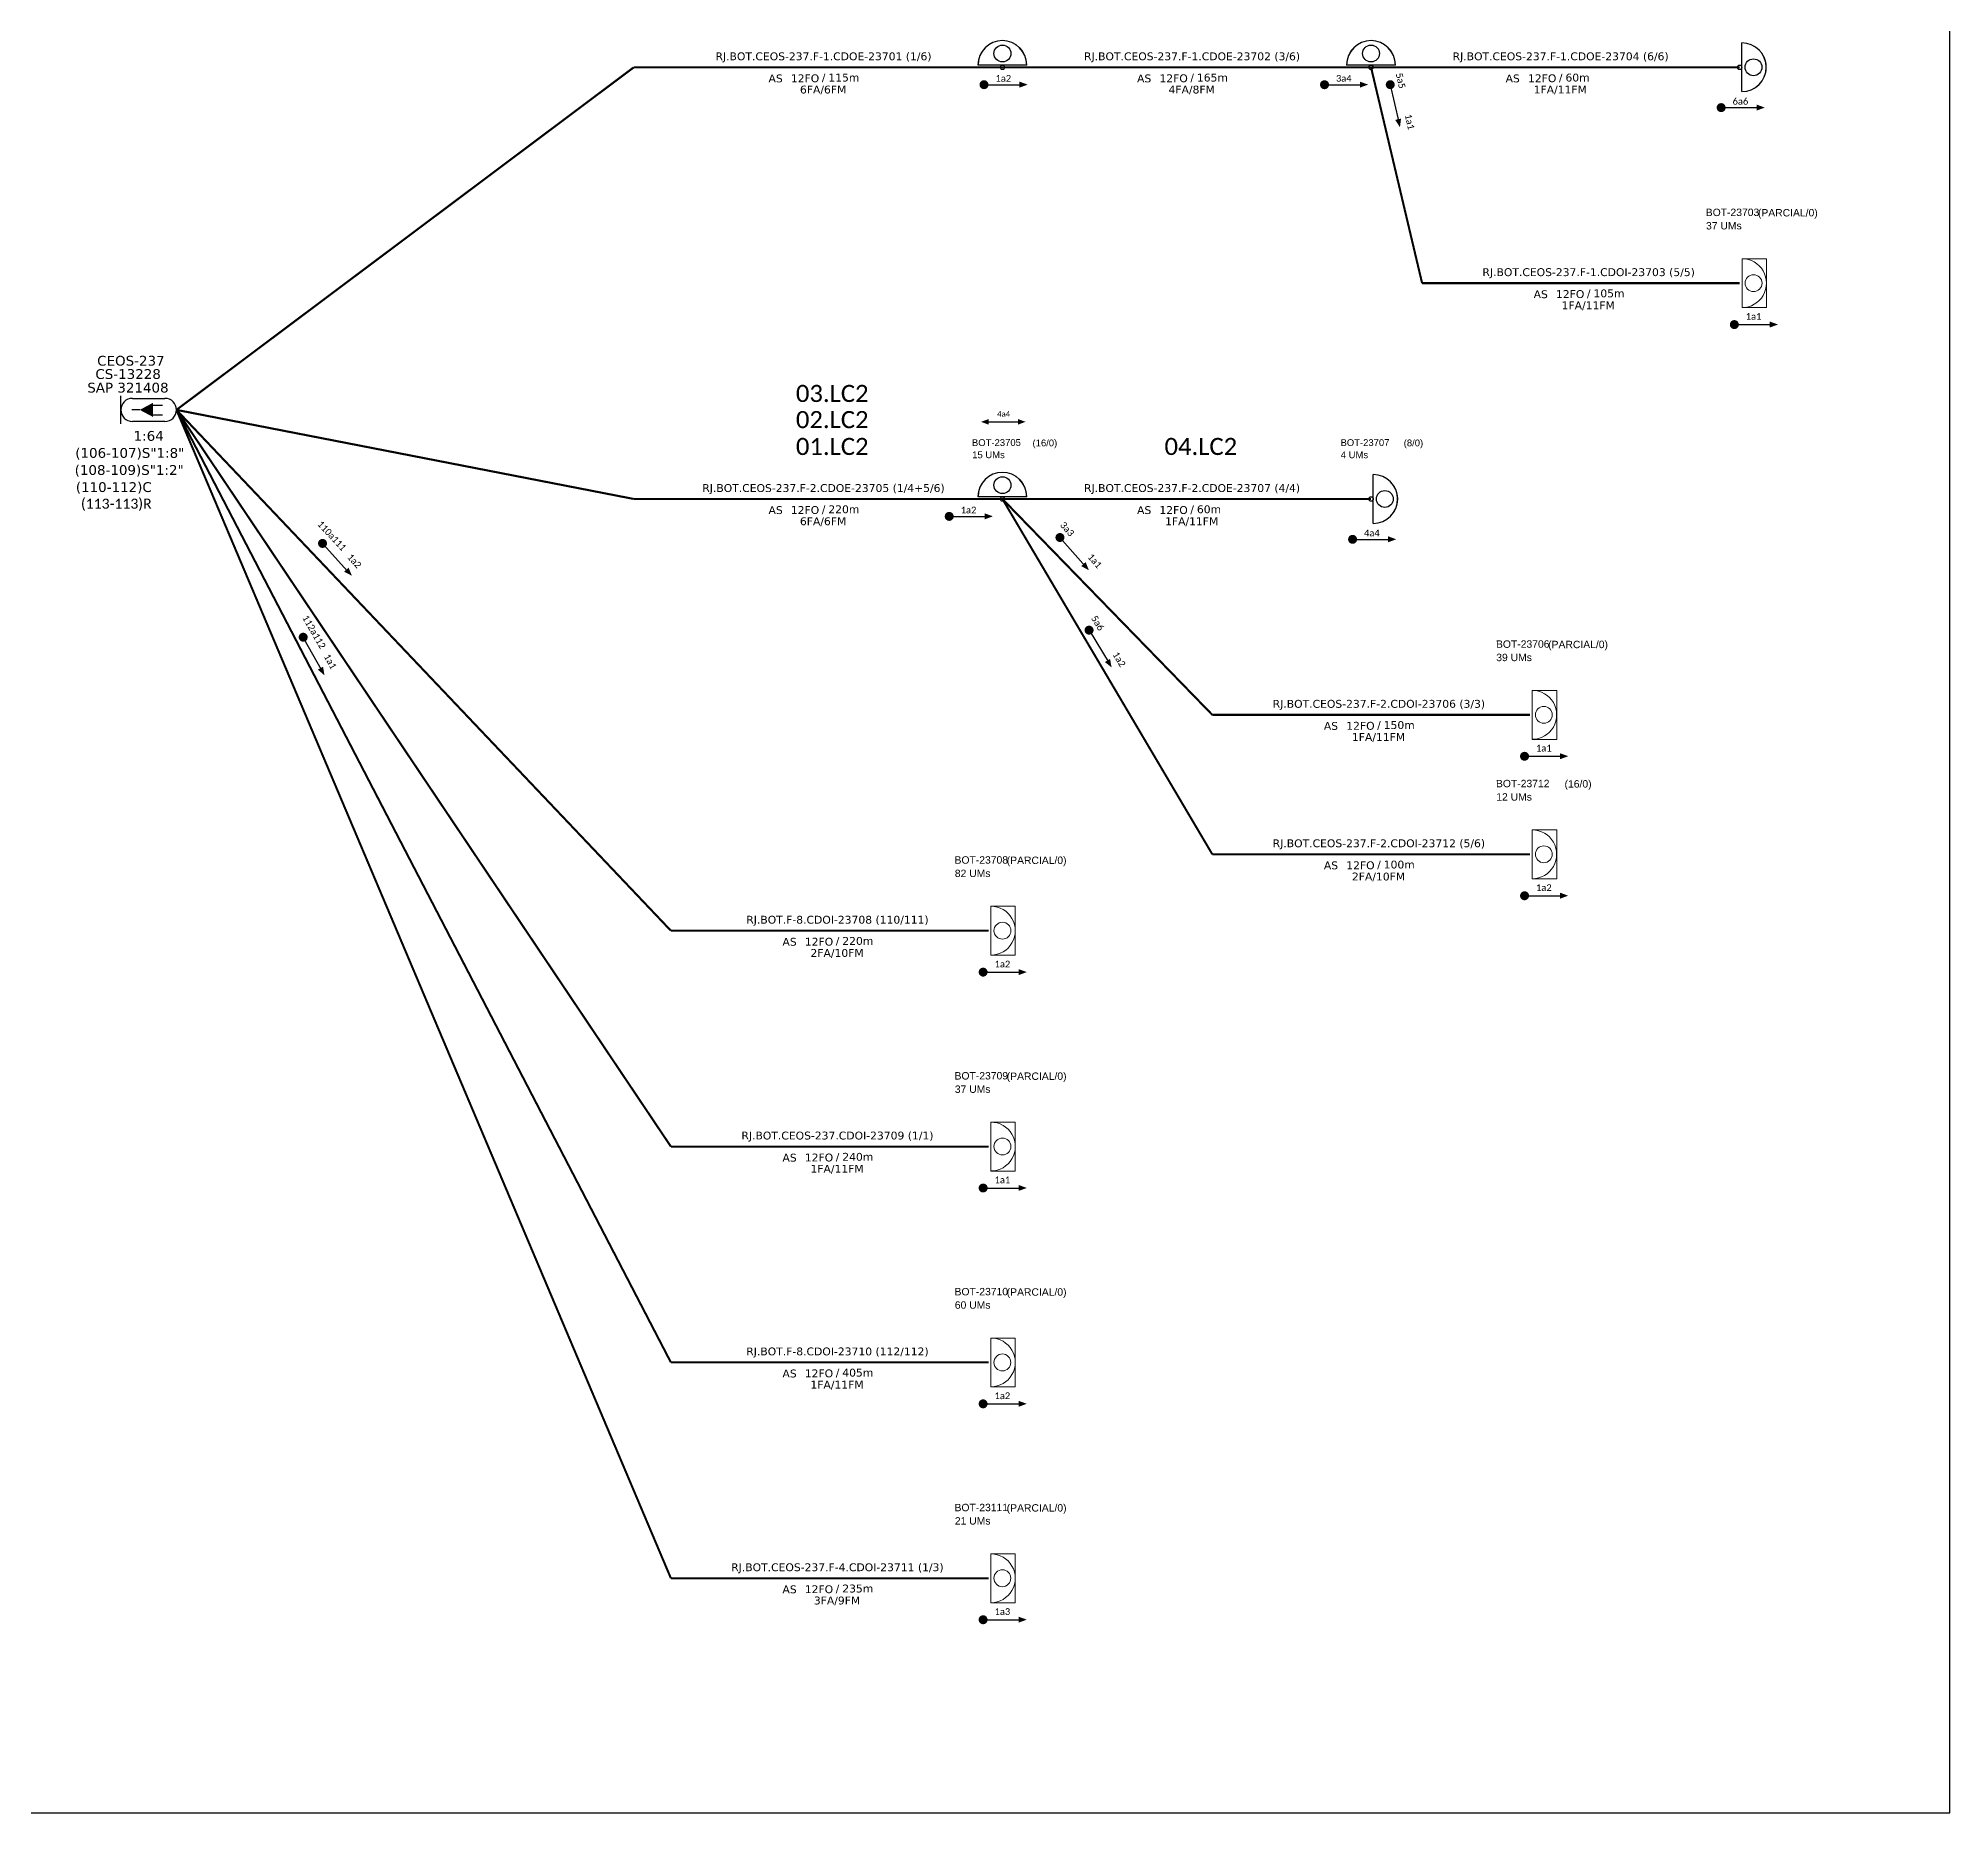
# Model space of a CAD drawing. Header units: millimetres. Extents: x 3188 to 4026, y 157 to 751.
# Drawn here: x 3600.2 to 4026.5, y 156.8 to 552.5 of the extents above; entities that cross this region are included whole.
import ezdxf
from ezdxf.enums import TextEntityAlignment as Align

# ---------------------------------------------------------------- set-up
doc = ezdxf.new("R2010")
doc.units = ezdxf.units.MM
doc.header["$LTSCALE"] = 0.1
doc.header["$MEASUREMENT"] = 0
for name, color, linetype, lineweight in [("20.0-LEGENDA DOS CDO'S", 1, 'Continuous', 0), ('20.2-CDO_POSTE', 1, 'Continuous', 5), ('40.1-ETIQUETAS', 1, 'Continuous', 20)]:
    doc.layers.add(name, color=color, linetype=linetype, lineweight=lineweight)
for name, color, linetype in [('20.4-CEOS', 1, 'Continuous'), ('30.4-Selo', 7, 'Continuous'), ('CAP a instalar', 1, 'Continuous'), ('SETA', 7, 'Continuous')]:
    doc.layers.add(name, color=color, linetype=linetype)
doc.styles.add('ARIAL', font='arial.ttf')
doc.styles.add('siredit', font='verdana.ttf')
doc.styles.get("Standard").update_dxf_attribs({"font": 'arial.ttf'})
doc.linetypes.add('FENCELINE1', pattern='A,0.25,-0.1,[133,ltypeshp.shx,S=0.1,R=0,X=-0.1,Y=0],-0.1,1', length=1.45)

# ---------------------------------------------------------------- blocks, each defined once
blk = doc.blocks.new('CEOS_RP_CT_DRT')
at = {"layer": '20.4-CEOS', "color": 0}
for p, q in [((-4.54, 1.19), (-1.19, 1.19)), ((-1.19, -1.19), (-4.54, -1.19))]:
    blk.add_line(p, q, dxfattribs=at)
for points in [[(-5.73, -1.43), (-5.73, 1.44)], [(-3.79, 0), (-4.59, 0)], [(-2.47, 0.48), (-1.45, 0.48)], [(-2.47, -0.52), (-1.45, -0.52)]]:
    blk.add_lwpolyline(points, dxfattribs=at)
blk.add_lwpolyline([(-3.79, 0, 0, 1.47, 0), (-2.41, 0, 1.47, 1.47, 0)], format="xyseb", dxfattribs=at)
for centre, start, end in [((-4.54, 0), 90, 270), ((-1.19, 0), 270, 90)]:
    blk.add_arc(centre, 1.19, start, end, dxfattribs=at)
at = {"layer": '20.4-CEOS', "color": 7, "style": 'siredit'}
for tag, p in [('Nº_DA_CEOS', (-2.86, 5.6)), ('LOCAL', (-2.86, 4.24)), ('SAP', (-2.86, 2.78)), ('RACIO_SPLITAGEM', (-2.86, -1.88)), ('FIBRAS_SPLITTER', (-2.86, -3.58)), ('FIBRAS_TOP_C', (-2.86, -5.08)), ('RESERVA_FINAIS', (-2.86, -6.39))]:
    blk.add_attdef(tag, text='', height=1.01, dxfattribs=at).set_placement(p, align=Align.TOP_CENTER)
blk = doc.blocks.new('ETIQUETA_RS5F')
at = {"layer": '40.1-ETIQUETAS', "color": 0, "style": 'siredit'}
blk.add_text('/', height=1.5, dxfattribs=at).set_placement((1.55, -1.95), align=Align.MIDDLE_RIGHT)
for tag, p in [('ETIQUETA_R_PRIMARIA', (1.18, 4.1)), ('ETIQUETA_R_SECUNDARIA', (1.18, 2.1)), ('F_ATIVAS/F_MORTAS', (1.11, -4.24))]:
    blk.add_attdef(tag, text='', height=1.5, dxfattribs=at).set_placement(p, align=Align.MIDDLE_CENTER)
for tag, p in [('TIPO_CABO', (-6.62, -2.12)), ('CAP_CABO', (0.37, -2.09))]:
    blk.add_attdef(tag, text='', height=1.5, dxfattribs=at).set_placement(p, align=Align.MIDDLE_RIGHT)
blk.add_attdef('METROS', text='', height=1.5, dxfattribs=at).set_placement((2.11, -1.95), align=Align.MIDDLE_LEFT)
for tag, p in [('FUSÃO_1', (0.82, -8.39)), ('FUSÃO_2', (0.82, -10.6)), ('FUSÃO_3', (0.82, -12.93)), ('FUSÃO_4', (0.82, -15.14)), ('FUSÃO_5', (0.82, -17.16))]:
    blk.add_attdef(tag, text='', height=1.5, dxfattribs=at).set_placement(p, align=Align.CENTER)
blk = doc.blocks.new('CDOE-TEXTO PADRÃO')
at = {"layer": "20.0-LEGENDA DOS CDO'S", "color": 0, "style": 'ARIAL'}
for tag, p in [('CDO_N', (0.49, 7.39)), ('CORDOALHA', (0.5, 4.33)), ('SAP', (0.51, 1.67)), ('SPLITER_1', (0.59, -0.91)), ('SPLITER_2', (0.6, -3.55)), ('(XX-XX_F)S', (0.54, -8.29)), ('(XX-XX_L)S', (0.55, -10.83)), ('UMS', (0.55, -13.15))]:
    blk.add_attdef(tag, p, '', height=1.7, rotation=0.118, dxfattribs=at)
blk.add_attdef('FIBRAS_UTILIZADAS', text='', height=1.7, rotation=0.118, dxfattribs=at).set_placement((19.77, 7.43), align=Align.CENTER)

msp = doc.modelspace()

# ---------------------------------------------------------------- linework, layer by layer
at = {"color": 7}
for p, q in [((3980.09, 540.56), (3980.09, 551.44)), ((3820.64, 546.5), (3809.77, 546.5)), ((3902.83, 546.5), (3891.96, 546.5)), ((3897.9, 444.29), (3897.9, 455.17))]:
    msp.add_line(p, q, dxfattribs=at)
at = {"color": 5}
msp.add_line((3820.64, 450.23), (3809.76, 450.23), dxfattribs=at)
msp.add_lwpolyline([(3187.9, 156.77), (4026.46, 156.77), (4026.46, 750.77), (3187.9, 750.77)], close=True)
at = {"const_width": 1}
for points in [[(3810.6, 542.11, 1), (3811.6, 542.11, 1)], [(3886.53, 542.11, 1), (3887.53, 542.11, 1)], [(3901.58, 542.6, 1), (3901.8, 541.63, 1)], [(3974.98, 537, 1), (3975.98, 537, 1)], [(3977.92, 488.62, 1), (3978.92, 488.62, 1)], [(3802.84, 445.85, 1), (3803.84, 445.85, 1)], [(3663.25, 440.19, 1), (3663.92, 439.45, 1)], [(3827.7, 441.51, 1), (3828.36, 440.76, 1)], [(3892.79, 440.73, 1), (3893.79, 440.73, 1)], [(3659.03, 419.34, 1), (3659.52, 418.47, 1)], [(3834.27, 420.91, 1), (3834.78, 420.05, 1)], [(3931.14, 392.35, 1), (3932.14, 392.35, 1)], [(3931.14, 361.25, 1), (3932.14, 361.25, 1)], [(3810.4, 344.22, 1), (3811.4, 344.22, 1)], [(3810.4, 296.08, 1), (3811.4, 296.08, 1)], [(3810.4, 247.95, 1), (3811.4, 247.95, 1)], [(3810.39, 199.81, 1), (3811.39, 199.81, 1)]]:
    msp.add_lwpolyline(points, format="xyb", close=True, dxfattribs=at)
at = {"color": 7}
for centre, radius in [((3815.2, 549.08), 1.88), ((3897.4, 549.08), 1.88), ((3815.21, 546), 0.503), ((3897.4, 546), 0.503), ((3979.59, 546), 0.503), ((3982.68, 546), 1.88), ((3897.39, 449.73), 0.503), ((3900.48, 449.73), 1.88)]:
    msp.add_circle(centre, radius, dxfattribs=at)
at = {"color": 5}
for centre, radius in [((3815.2, 452.82), 1.88), ((3815.2, 449.73), 0.503)]:
    msp.add_circle(centre, radius, dxfattribs=at)
at = {"color": 7}
for centre, start, end in [((3815.2, 546.5), 360, 180), ((3897.4, 546.5), 360, 180), ((3980.09, 546), 270, 90), ((3897.9, 449.73), 270, 90)]:
    msp.add_arc(centre, 5.44, start, end, dxfattribs=at)
at = {"color": 5}
msp.add_arc((3815.2, 450.23), 5.44, 360, 180, dxfattribs=at)
at = {"layer": '40.1-ETIQUETAS', "color": 252, "true_color": 0x939598}
for points in [[(3980.13, 503.3), (3985.58, 503.3), (3985.58, 492.4), (3980.13, 492.4)], [(3933.35, 407.03), (3938.8, 407.03), (3938.8, 396.13), (3933.35, 396.13)], [(3812.62, 358.9), (3818.06, 358.9), (3818.06, 348), (3812.62, 348)], [(3812.61, 310.76), (3818.06, 310.76), (3818.06, 299.86), (3812.61, 299.86)], [(3812.61, 262.63), (3818.06, 262.63), (3818.06, 251.73), (3812.61, 251.73)], [(3812.61, 214.5), (3818.06, 214.5), (3818.06, 203.6), (3812.61, 203.6)]]:
    msp.add_lwpolyline(points, close=True, dxfattribs=at)
at = {"layer": '40.1-ETIQUETAS', "color": 1}
msp.add_lwpolyline([(3933.35, 375.94), (3938.8, 375.94), (3938.8, 365.04), (3933.35, 365.04)], close=True, dxfattribs=at)
at = {"layer": '40.1-ETIQUETAS', "color": 7}
for centre, major_axis, start_param, end_param in [((3815.2, 546.5), (-3.85, -3.85), 2.356194, 5.497787), ((3815.2, 549.08), (-1.33, 1.33), 3.926991, 10.210176), ((3897.4, 546.5), (-3.85, -3.85), 2.356194, 5.497787), ((3897.4, 549.08), (-1.33, 1.33), 3.926991, 10.210176), ((3980.09, 546), (-3.85, 3.85), 2.356194, 5.497787), ((3897.9, 449.73), (-3.85, 3.85), 2.356194, 5.497787)]:
    msp.add_ellipse(centre, major_axis=major_axis, ratio=1, start_param=start_param, end_param=end_param, dxfattribs=at)
at = {"layer": '40.1-ETIQUETAS', "color": 252, "true_color": 0x939598}
for centre, major_axis, start_param, end_param in [((3980.13, 497.86), (-3.85, 3.85), 2.356194, 5.497787), ((3982.71, 497.86), (1.33, 1.33), 3.926991, 10.210176), ((3933.35, 401.6), (-3.85, 3.85), 2.356194, 5.497787), ((3935.94, 401.6), (1.33, 1.33), 3.926991, 10.210176), ((3812.62, 353.46), (-3.85, 3.85), 2.356194, 5.497787), ((3815.2, 353.46), (1.33, 1.33), 3.926991, 10.210176), ((3812.61, 305.33), (-3.85, 3.85), 2.356194, 5.497787), ((3815.2, 305.33), (1.33, 1.33), 3.926991, 10.210176), ((3812.61, 257.19), (-3.85, 3.85), 2.356194, 5.497787), ((3815.19, 257.19), (1.33, 1.33), 3.926991, 10.210176), ((3812.61, 209.06), (-3.85, 3.85), 2.356194, 5.497787), ((3815.19, 209.06), (1.33, 1.33), 3.926991, 10.210176)]:
    msp.add_ellipse(centre, major_axis=major_axis, ratio=1, start_param=start_param, end_param=end_param, dxfattribs=at)
at = {"layer": '40.1-ETIQUETAS', "color": 5}
for centre, major_axis, start_param, end_param in [((3815.2, 450.23), (-3.85, -3.85), 2.356194, 5.497787), ((3815.2, 452.82), (-1.33, 1.33), 3.926991, 10.210176)]:
    msp.add_ellipse(centre, major_axis=major_axis, ratio=1, start_param=start_param, end_param=end_param, dxfattribs=at)
at = {"layer": '40.1-ETIQUETAS', "color": 1}
for centre, major_axis, start_param, end_param in [((3933.35, 370.5), (-3.85, 3.85), 2.356194, 5.497787), ((3935.94, 370.5), (1.33, 1.33), 3.926991, 10.210176)]:
    msp.add_ellipse(centre, major_axis=major_axis, ratio=1, start_param=start_param, end_param=end_param, dxfattribs=at)
at = {"layer": 'CAP a instalar', "color": 7, "linetype": 'FENCELINE1', "ltscale": 7, "const_width": 0.467}
for points in [[(3631.01, 469.6), (3733.02, 546)], [(3815.21, 546), (3733.02, 546)], [(3897.4, 546), (3815.21, 546)], [(3979.59, 546), (3897.4, 546)], [(3897.39, 449.73), (3815.2, 449.73)]]:
    msp.add_lwpolyline(points, dxfattribs=at)
at = {"layer": 'CAP a instalar', "color": 251, "linetype": 'FENCELINE1', "ltscale": 7, "true_color": 0x636466, "const_width": 0.467}
for points in [[(3897.4, 546), (3908.79, 497.86)], [(3908.79, 497.86), (3979.63, 497.86)], [(3741.27, 353.46), (3631.01, 469.6)], [(3741.27, 305.32), (3631.01, 469.6)], [(3741.27, 257.19), (3631.01, 469.6)], [(3741.27, 209.06), (3631.01, 469.6)], [(3815.2, 449.73), (3862.01, 401.59)], [(3862.01, 401.59), (3932.85, 401.59)], [(3741.27, 353.46), (3812.11, 353.46)], [(3741.27, 305.32), (3812.11, 305.32)], [(3741.27, 257.19), (3812.11, 257.19)], [(3741.27, 209.06), (3812.11, 209.06)]]:
    msp.add_lwpolyline(points, dxfattribs=at)
at = {"layer": 'CAP a instalar', "color": 5, "linetype": 'FENCELINE1', "ltscale": 7, "const_width": 0.467}
for points in [[(3733.01, 449.73), (3631.01, 469.6)], [(3815.2, 449.73), (3733.01, 449.73)]]:
    msp.add_lwpolyline(points, dxfattribs=at)
at = {"layer": 'CAP a instalar', "color": 1, "linetype": 'FENCELINE1', "ltscale": 7, "const_width": 0.467}
for points in [[(3815.2, 449.73), (3862.01, 370.5)], [(3862.01, 370.5), (3932.85, 370.5)]]:
    msp.add_lwpolyline(points, dxfattribs=at)
at = {"layer": 'SETA'}
for points in [[(3811.1, 542.11), (3819.7, 542.11)], [(3887.03, 542.11), (3895.62, 542.11)], [(3901.69, 542.11), (3903.59, 533.73)], [(3975.48, 537), (3984.08, 537)], [(3978.42, 488.62), (3987.01, 488.62)], [(3811.47, 466.92), (3819.33, 466.92)], [(3803.34, 445.85), (3811.94, 445.85)], [(3663.83, 439.55), (3669.11, 433.72)], [(3828.03, 441.14), (3833.71, 434.68)], [(3893.29, 440.73), (3901.89, 440.73)], [(3659.45, 418.58), (3663.27, 411.71)], [(3834.53, 420.48), (3838.97, 413.12)], [(3931.64, 392.35), (3940.24, 392.35)], [(3931.64, 361.25), (3940.24, 361.25)], [(3810.9, 344.22), (3819.5, 344.22)], [(3810.9, 296.08), (3819.49, 296.08)], [(3810.9, 247.95), (3819.49, 247.95)], [(3810.89, 199.81), (3819.49, 199.81)]]:
    msp.add_lwpolyline(points, dxfattribs=at)
for points in [[(3819.01, 542.79), (3820.84, 542.13), (3819.01, 541.46)], [(3894.93, 542.79), (3896.77, 542.13), (3894.93, 541.46)], [(3983.39, 537.68), (3985.22, 537.01), (3983.39, 536.34)], [(3904.1, 534.55), (3903.85, 532.62), (3902.8, 534.26)], [(3986.32, 489.3), (3988.16, 488.63), (3986.32, 487.97)], [(3812.1, 467.54), (3810.42, 466.93), (3812.1, 466.32)], [(3818.7, 467.54), (3820.37, 466.93), (3818.7, 466.32)], [(3811.25, 446.53), (3813.08, 445.86), (3811.25, 445.19)], [(3901.2, 441.41), (3903.03, 440.74), (3901.2, 440.07)], [(3833.77, 435.65), (3834.48, 433.83), (3832.77, 434.77)], [(3669.4, 434.42), (3670.13, 432.61), (3668.41, 433.52)], [(3839.19, 414.06), (3839.57, 412.15), (3838.05, 413.37)], [(3663.71, 412.32), (3664.02, 410.4), (3662.54, 411.68)], [(3939.55, 393.03), (3941.38, 392.37), (3939.55, 391.7)], [(3939.55, 361.93), (3941.38, 361.27), (3939.55, 360.6)], [(3818.81, 344.9), (3820.64, 344.23), (3818.81, 343.56)], [(3818.8, 296.76), (3820.64, 296.09), (3818.8, 295.43)], [(3818.8, 248.63), (3820.63, 247.96), (3818.8, 247.29)], [(3818.8, 200.49), (3820.63, 199.83), (3818.8, 199.16)]]:
    msp.add_solid(points, dxfattribs=at)

# ---------------------------------------------------------------- block references
at = {"layer": '20.2-CDO_POSTE', "color": 5}
ref = msp.add_blockref('CDOE-TEXTO PADRÃO', (3814.89, 451.42), dxfattribs=dict(at, xscale=0.8887506952232798, yscale=0.8887506952260082, zscale=0.8887506952257936, rotation=359.9999999917914))
ref.add_attrib('CDO_N', 'BOT-23705', (3808.41, 461.54), dxfattribs={"layer": "20.0-LEGENDA DOS CDO'S", "color": 0, "height": 1.511, "rotation": 0.118, "style": 'ARIAL'})
ref.add_attrib('CORDOALHA', '15 UMs', (3808.46, 458.82), dxfattribs={"layer": "20.0-LEGENDA DOS CDO'S", "color": 0, "height": 1.511, "rotation": 0.118, "style": 'ARIAL'})
ref.add_attrib('FIBRAS_UTILIZADAS', '       (16/0)', dxfattribs={"layer": "20.0-LEGENDA DOS CDO'S", "color": 0, "height": 1.5108, "rotation": 0.118, "style": 'ARIAL'}).set_placement((3822.62, 461.47), align=Align.CENTER)
at = {"layer": '20.2-CDO_POSTE', "color": 7}
ref = msp.add_blockref('CDOE-TEXTO PADRÃO', (3897.08, 451.42), dxfattribs=dict(at, xscale=0.8887506952232798, yscale=0.8887506952260082, zscale=0.8887506952257936, rotation=359.9999999917914))
ref.add_attrib('CDO_N', 'BOT-23707', (3890.6, 461.54), dxfattribs={"layer": "20.0-LEGENDA DOS CDO'S", "color": 0, "height": 1.511, "rotation": 0.118, "style": 'ARIAL'})
ref.add_attrib('CORDOALHA', '4 UMs', (3890.65, 458.82), dxfattribs={"layer": "20.0-LEGENDA DOS CDO'S", "color": 0, "height": 1.511, "rotation": 0.118, "style": 'ARIAL'})
ref.add_attrib('FIBRAS_UTILIZADAS', '       (8/0)', dxfattribs={"layer": "20.0-LEGENDA DOS CDO'S", "color": 0, "height": 1.5108, "rotation": 0.118, "style": 'ARIAL'}).set_placement((3904.81, 461.47), align=Align.CENTER)
at = {"layer": '20.4-CEOS', "color": 5}
ref = msp.add_blockref('CEOS_RP_CT_DRT', (3631.01, 469.6), dxfattribs=dict(at, xscale=2.161665797233582, yscale=2.161665797233582, zscale=2.161665797233581))
ref.add_attrib('Nº_DA_CEOS', 'CEOS-237', dxfattribs={"color": 5, "height": 2.183, "style": 'siredit'}).set_placement((3620.85, 481.65), align=Align.TOP_CENTER)
ref.add_attrib('LOCAL', 'CS-13228', dxfattribs={"color": 5, "height": 2.183, "style": 'siredit'}).set_placement((3620.23, 478.68), align=Align.TOP_CENTER)
ref.add_attrib('SAP', 'SAP 321408', dxfattribs={"color": 5, "height": 2.183, "style": 'siredit'}).set_placement((3620.19, 475.65), align=Align.TOP_CENTER)
ref.add_attrib('RACIO_SPLITAGEM', '1:64', dxfattribs={"color": 5, "height": 2.183, "style": 'siredit'}).set_placement((3624.82, 464.89), align=Align.TOP_CENTER)
ref.add_attrib('FIBRAS_SPLITTER', '(106-107)S"1:8"', dxfattribs={"color": 5, "height": 2.1826, "style": 'siredit'}).set_placement((3620.6, 461.09), align=Align.TOP_CENTER)
ref.add_attrib('FIBRAS_TOP_C', '(108-109)S"1:2"', dxfattribs={"color": 5, "height": 2.1826, "style": 'siredit'}).set_placement((3620.47, 457.28), align=Align.TOP_CENTER)
ref.add_attrib('RESERVA_FINAIS', '(110-112)C', dxfattribs={"color": 5, "height": 2.183, "style": 'siredit'}).set_placement((3617.04, 453.47), align=Align.TOP_CENTER)
at = {"layer": '40.1-ETIQUETAS', "color": 7}
ref = msp.add_blockref('ETIQUETA_RS5F', (3773.92, 545.98), dxfattribs=dict(at, xscale=1.166399984998861, yscale=1.166399984999771, zscale=1.16639998499977))
ref.add_attrib('ETIQUETA_R_SECUNDARIA', 'RJ.BOT.CEOS-237.F-1.CDOE-23701 (1/6)', dxfattribs={"color": 0, "height": 1.7496, "style": 'siredit'}).set_placement((3775.3, 548.44), align=Align.MIDDLE_CENTER)
ref.add_attrib('TIPO_CABO', 'AS', dxfattribs={"color": 0, "height": 1.75, "style": 'siredit'}).set_placement((3766.2, 543.51), align=Align.MIDDLE_RIGHT)
ref.add_attrib('CAP_CABO', '12FO', dxfattribs={"color": 0, "height": 1.75, "style": 'siredit'}).set_placement((3774.35, 543.54), align=Align.MIDDLE_RIGHT)
ref.add_attrib('METROS', '115m', dxfattribs={"color": 0, "height": 1.75, "style": 'siredit'}).set_placement((3776.38, 543.7), align=Align.MIDDLE_LEFT)
ref.add_attrib('F_ATIVAS/F_MORTAS', '6FA/6FM', dxfattribs={"color": 0, "height": 1.75, "style": 'siredit'}).set_placement((3775.22, 541.03), align=Align.MIDDLE_CENTER)
ref = msp.add_blockref('ETIQUETA_RS5F', (3856.11, 545.98), dxfattribs=dict(at, xscale=1.166399984998861, yscale=1.166399984999771, zscale=1.16639998499977))
ref.add_attrib('ETIQUETA_R_SECUNDARIA', 'RJ.BOT.CEOS-237.F-1.CDOE-23702 (3/6)', dxfattribs={"color": 0, "height": 1.7496, "style": 'siredit'}).set_placement((3857.49, 548.44), align=Align.MIDDLE_CENTER)
ref.add_attrib('TIPO_CABO', 'AS', dxfattribs={"color": 0, "height": 1.75, "style": 'siredit'}).set_placement((3848.39, 543.51), align=Align.MIDDLE_RIGHT)
ref.add_attrib('CAP_CABO', '12FO', dxfattribs={"color": 0, "height": 1.75, "style": 'siredit'}).set_placement((3856.54, 543.54), align=Align.MIDDLE_RIGHT)
ref.add_attrib('METROS', '165m', dxfattribs={"color": 0, "height": 1.75, "style": 'siredit'}).set_placement((3858.57, 543.7), align=Align.MIDDLE_LEFT)
ref.add_attrib('F_ATIVAS/F_MORTAS', '4FA/8FM', dxfattribs={"color": 0, "height": 1.75, "style": 'siredit'}).set_placement((3857.41, 541.03), align=Align.MIDDLE_CENTER)
ref = msp.add_blockref('ETIQUETA_RS5F', (3938.3, 545.98), dxfattribs=dict(at, xscale=1.166399984998861, yscale=1.166399984999771, zscale=1.16639998499977))
ref.add_attrib('ETIQUETA_R_SECUNDARIA', 'RJ.BOT.CEOS-237.F-1.CDOE-23704 (6/6)', dxfattribs={"color": 0, "height": 1.7496, "style": 'siredit'}).set_placement((3939.68, 548.44), align=Align.MIDDLE_CENTER)
ref.add_attrib('TIPO_CABO', 'AS', dxfattribs={"color": 0, "height": 1.75, "style": 'siredit'}).set_placement((3930.58, 543.51), align=Align.MIDDLE_RIGHT)
ref.add_attrib('CAP_CABO', '12FO', dxfattribs={"color": 0, "height": 1.75, "style": 'siredit'}).set_placement((3938.73, 543.54), align=Align.MIDDLE_RIGHT)
ref.add_attrib('METROS', '60m', dxfattribs={"color": 0, "height": 1.75, "style": 'siredit'}).set_placement((3940.76, 543.7), align=Align.MIDDLE_LEFT)
ref.add_attrib('F_ATIVAS/F_MORTAS', '1FA/11FM', dxfattribs={"color": 0, "height": 1.75, "style": 'siredit'}).set_placement((3939.6, 541.03), align=Align.MIDDLE_CENTER)
at = {"layer": '40.1-ETIQUETAS', "color": 252, "true_color": 0x939598}
ref = msp.add_blockref('CDOE-TEXTO PADRÃO', (3979.14, 501.74), dxfattribs=dict(at, xscale=0.972000002861023, yscale=0.972000002861023, zscale=0.9720000028610228))
ref.add_attrib('CDO_N', 'BOT-23703', (3972.05, 512.81), dxfattribs={"layer": "20.0-LEGENDA DOS CDO'S", "color": 0, "height": 1.652, "rotation": 0.118, "style": 'ARIAL'})
ref.add_attrib('CORDOALHA', '37 UMs', (3972.11, 509.83), dxfattribs={"layer": "20.0-LEGENDA DOS CDO'S", "color": 0, "height": 1.652, "rotation": 0.118, "style": 'ARIAL'})
ref.add_attrib('FIBRAS_UTILIZADAS', '       (PARCIAL/0)', dxfattribs={"layer": "20.0-LEGENDA DOS CDO'S", "color": 0, "height": 1.6523, "rotation": 0.118, "style": 'ARIAL'}).set_placement((3988.11, 512.73), align=Align.CENTER)
at = {"layer": '40.1-ETIQUETAS', "color": 7}
ref = msp.add_blockref('ETIQUETA_RS5F', (3773.92, 449.71), dxfattribs=dict(at, xscale=1.166399984998861, yscale=1.166399984999771, zscale=1.16639998499977))
ref.add_attrib('ETIQUETA_R_SECUNDARIA', 'RJ.BOT.CEOS-237.F-2.CDOE-23705 (1/4+5/6)', dxfattribs={"color": 1, "height": 1.7496, "style": 'siredit'}).set_placement((3775.3, 452.17), align=Align.MIDDLE_CENTER)
ref.add_attrib('TIPO_CABO', 'AS', dxfattribs={"color": 0, "height": 1.75, "style": 'siredit'}).set_placement((3766.2, 447.25), align=Align.MIDDLE_RIGHT)
ref.add_attrib('CAP_CABO', '12FO', dxfattribs={"color": 0, "height": 1.75, "style": 'siredit'}).set_placement((3774.34, 447.27), align=Align.MIDDLE_RIGHT)
ref.add_attrib('METROS', '220m', dxfattribs={"color": 0, "height": 1.75, "style": 'siredit'}).set_placement((3776.38, 447.43), align=Align.MIDDLE_LEFT)
ref.add_attrib('F_ATIVAS/F_MORTAS', '6FA/6FM', dxfattribs={"color": 1, "height": 1.75, "style": 'siredit'}).set_placement((3775.21, 444.76), align=Align.MIDDLE_CENTER)
ref = msp.add_blockref('ETIQUETA_RS5F', (3856.11, 449.71), dxfattribs=dict(at, xscale=1.166399984998861, yscale=1.166399984999771, zscale=1.16639998499977))
ref.add_attrib('ETIQUETA_R_SECUNDARIA', 'RJ.BOT.CEOS-237.F-2.CDOE-23707 (4/4)', dxfattribs={"color": 0, "height": 1.7496, "style": 'siredit'}).set_placement((3857.49, 452.17), align=Align.MIDDLE_CENTER)
ref.add_attrib('TIPO_CABO', 'AS', dxfattribs={"color": 0, "height": 1.75, "style": 'siredit'}).set_placement((3848.39, 447.25), align=Align.MIDDLE_RIGHT)
ref.add_attrib('CAP_CABO', '12FO', dxfattribs={"color": 0, "height": 1.75, "style": 'siredit'}).set_placement((3856.53, 447.27), align=Align.MIDDLE_RIGHT)
ref.add_attrib('METROS', '60m', dxfattribs={"color": 0, "height": 1.75, "style": 'siredit'}).set_placement((3858.57, 447.43), align=Align.MIDDLE_LEFT)
ref.add_attrib('F_ATIVAS/F_MORTAS', '1FA/11FM', dxfattribs={"color": 0, "height": 1.75, "style": 'siredit'}).set_placement((3857.4, 444.76), align=Align.MIDDLE_CENTER)
at = {"layer": '40.1-ETIQUETAS', "color": 252, "true_color": 0x939598}
ref = msp.add_blockref('CDOE-TEXTO PADRÃO', (3932.36, 405.47), dxfattribs=dict(at, xscale=0.972000002861023, yscale=0.972000002861023, zscale=0.9720000028610228))
ref.add_attrib('CDO_N', 'BOT-23706', (3925.27, 416.54), dxfattribs={"layer": "20.0-LEGENDA DOS CDO'S", "color": 0, "height": 1.652, "rotation": 0.118, "style": 'ARIAL'})
ref.add_attrib('CORDOALHA', '39 UMs', (3925.33, 413.56), dxfattribs={"layer": "20.0-LEGENDA DOS CDO'S", "color": 0, "height": 1.652, "rotation": 0.118, "style": 'ARIAL'})
ref.add_attrib('FIBRAS_UTILIZADAS', '       (PARCIAL/0)', dxfattribs={"layer": "20.0-LEGENDA DOS CDO'S", "color": 0, "height": 1.6523, "rotation": 0.118, "style": 'ARIAL'}).set_placement((3941.33, 416.46), align=Align.CENTER)
at = {"layer": '40.1-ETIQUETAS', "color": 1}
ref = msp.add_blockref('CDOE-TEXTO PADRÃO', (3932.36, 374.38), dxfattribs=dict(at, xscale=0.972000002861023, yscale=0.972000002861023, zscale=0.9720000028610228))
ref.add_attrib('CDO_N', 'BOT-23712', (3925.27, 385.44), dxfattribs={"layer": "20.0-LEGENDA DOS CDO'S", "color": 0, "height": 1.652, "rotation": 0.118, "style": 'ARIAL'})
ref.add_attrib('CORDOALHA', '12 UMs', (3925.33, 382.46), dxfattribs={"layer": "20.0-LEGENDA DOS CDO'S", "color": 0, "height": 1.652, "rotation": 0.118, "style": 'ARIAL'})
ref.add_attrib('FIBRAS_UTILIZADAS', '       (16/0)', dxfattribs={"layer": "20.0-LEGENDA DOS CDO'S", "color": 0, "height": 1.6523, "rotation": 0.118, "style": 'ARIAL'}).set_placement((3941.33, 385.37), align=Align.CENTER)
at = {"layer": '40.1-ETIQUETAS', "color": 252, "true_color": 0x939598}
ref = msp.add_blockref('CDOE-TEXTO PADRÃO', (3811.62, 357.34), dxfattribs=dict(at, xscale=0.972000002861023, yscale=0.972000002861023, zscale=0.9720000028610228))
ref.add_attrib('CDO_N', 'BOT-23708', (3804.53, 368.4), dxfattribs={"layer": "20.0-LEGENDA DOS CDO'S", "color": 0, "height": 1.652, "rotation": 0.118, "style": 'ARIAL'})
ref.add_attrib('CORDOALHA', '82 UMs', (3804.59, 365.42), dxfattribs={"layer": "20.0-LEGENDA DOS CDO'S", "color": 0, "height": 1.652, "rotation": 0.118, "style": 'ARIAL'})
ref.add_attrib('FIBRAS_UTILIZADAS', '       (PARCIAL/0)', dxfattribs={"layer": "20.0-LEGENDA DOS CDO'S", "color": 0, "height": 1.6523, "rotation": 0.118, "style": 'ARIAL'}).set_placement((3820.59, 368.33), align=Align.CENTER)
ref = msp.add_blockref('CDOE-TEXTO PADRÃO', (3811.62, 309.2), dxfattribs=dict(at, xscale=0.972000002861023, yscale=0.972000002861023, zscale=0.9720000028610228))
ref.add_attrib('CDO_N', 'BOT-23709', (3804.53, 320.27), dxfattribs={"layer": "20.0-LEGENDA DOS CDO'S", "color": 0, "height": 1.652, "rotation": 0.118, "style": 'ARIAL'})
ref.add_attrib('CORDOALHA', '37 UMs', (3804.59, 317.29), dxfattribs={"layer": "20.0-LEGENDA DOS CDO'S", "color": 0, "height": 1.652, "rotation": 0.118, "style": 'ARIAL'})
ref.add_attrib('FIBRAS_UTILIZADAS', '       (PARCIAL/0)', dxfattribs={"layer": "20.0-LEGENDA DOS CDO'S", "color": 0, "height": 1.6523, "rotation": 0.118, "style": 'ARIAL'}).set_placement((3820.59, 320.19), align=Align.CENTER)
ref = msp.add_blockref('CDOE-TEXTO PADRÃO', (3811.62, 261.07), dxfattribs=dict(at, xscale=0.972000002861023, yscale=0.972000002861023, zscale=0.9720000028610228))
ref.add_attrib('CDO_N', 'BOT-23710', (3804.53, 272.14), dxfattribs={"layer": "20.0-LEGENDA DOS CDO'S", "color": 0, "height": 1.652, "rotation": 0.118, "style": 'ARIAL'})
ref.add_attrib('CORDOALHA', '60 UMs', (3804.59, 269.16), dxfattribs={"layer": "20.0-LEGENDA DOS CDO'S", "color": 0, "height": 1.652, "rotation": 0.118, "style": 'ARIAL'})
ref.add_attrib('FIBRAS_UTILIZADAS', '       (PARCIAL/0)', dxfattribs={"layer": "20.0-LEGENDA DOS CDO'S", "color": 0, "height": 1.6523, "rotation": 0.118, "style": 'ARIAL'}).set_placement((3820.59, 272.06), align=Align.CENTER)
ref = msp.add_blockref('CDOE-TEXTO PADRÃO', (3811.62, 212.93), dxfattribs=dict(at, xscale=0.972000002861023, yscale=0.972000002861023, zscale=0.9720000028610228))
ref.add_attrib('CDO_N', 'BOT-23111', (3804.53, 224), dxfattribs={"layer": "20.0-LEGENDA DOS CDO'S", "color": 0, "height": 1.652, "rotation": 0.118, "style": 'ARIAL'})
ref.add_attrib('CORDOALHA', '21 UMs', (3804.59, 221.02), dxfattribs={"layer": "20.0-LEGENDA DOS CDO'S", "color": 0, "height": 1.652, "rotation": 0.118, "style": 'ARIAL'})
ref.add_attrib('FIBRAS_UTILIZADAS', '       (PARCIAL/0)', dxfattribs={"layer": "20.0-LEGENDA DOS CDO'S", "color": 0, "height": 1.6523, "rotation": 0.118, "style": 'ARIAL'}).set_placement((3820.59, 223.92), align=Align.CENTER)
at = {"layer": 'CAP a instalar', "color": 251, "linetype": 'FENCELINE1', "ltscale": 7, "true_color": 0x636466}
ref = msp.add_blockref('ETIQUETA_RS5F', (3944.55, 497.86), dxfattribs=dict(at, xscale=1.166399984998861, yscale=1.166399984999771, zscale=1.16639998499977))
ref.add_attrib('ETIQUETA_R_SECUNDARIA', 'RJ.BOT.CEOS-237.F-1.CDOI-23703 (5/5)', dxfattribs={"layer": '40.1-ETIQUETAS', "color": 0, "height": 1.7496, "style": 'siredit'}).set_placement((3945.93, 500.31), align=Align.MIDDLE_CENTER)
ref.add_attrib('TIPO_CABO', 'AS', dxfattribs={"layer": '40.1-ETIQUETAS', "color": 0, "height": 1.75, "style": 'siredit'}).set_placement((3936.83, 495.39), align=Align.MIDDLE_RIGHT)
ref.add_attrib('CAP_CABO', '12FO', dxfattribs={"layer": '40.1-ETIQUETAS', "color": 0, "height": 1.75, "style": 'siredit'}).set_placement((3944.97, 495.42), align=Align.MIDDLE_RIGHT)
ref.add_attrib('METROS', '105m', dxfattribs={"layer": '40.1-ETIQUETAS', "color": 0, "height": 1.75, "style": 'siredit'}).set_placement((3947.01, 495.58), align=Align.MIDDLE_LEFT)
ref.add_attrib('F_ATIVAS/F_MORTAS', '1FA/11FM', dxfattribs={"layer": '40.1-ETIQUETAS', "color": 0, "height": 1.75, "style": 'siredit'}).set_placement((3945.84, 492.91), align=Align.MIDDLE_CENTER)
ref = msp.add_blockref('ETIQUETA_RS5F', (3897.77, 401.59), dxfattribs=dict(at, xscale=1.166399984998861, yscale=1.166399984999771, zscale=1.16639998499977))
ref.add_attrib('ETIQUETA_R_SECUNDARIA', 'RJ.BOT.CEOS-237.F-2.CDOI-23706 (3/3)', dxfattribs={"layer": '40.1-ETIQUETAS', "color": 0, "height": 1.7496, "style": 'siredit'}).set_placement((3899.15, 404.05), align=Align.MIDDLE_CENTER)
ref.add_attrib('TIPO_CABO', 'AS', dxfattribs={"layer": '40.1-ETIQUETAS', "color": 0, "height": 1.75, "style": 'siredit'}).set_placement((3890.05, 399.13), align=Align.MIDDLE_RIGHT)
ref.add_attrib('CAP_CABO', '12FO', dxfattribs={"layer": '40.1-ETIQUETAS', "color": 0, "height": 1.75, "style": 'siredit'}).set_placement((3898.2, 399.15), align=Align.MIDDLE_RIGHT)
ref.add_attrib('METROS', '150m', dxfattribs={"layer": '40.1-ETIQUETAS', "color": 0, "height": 1.75, "style": 'siredit'}).set_placement((3900.23, 399.31), align=Align.MIDDLE_LEFT)
ref.add_attrib('F_ATIVAS/F_MORTAS', '1FA/11FM', dxfattribs={"layer": '40.1-ETIQUETAS', "color": 0, "height": 1.75, "style": 'siredit'}).set_placement((3899.07, 396.64), align=Align.MIDDLE_CENTER)
at = {"layer": 'CAP a instalar', "color": 1, "linetype": 'FENCELINE1', "ltscale": 7}
ref = msp.add_blockref('ETIQUETA_RS5F', (3897.77, 370.49), dxfattribs=dict(at, xscale=1.166399984998861, yscale=1.166399984999771, zscale=1.16639998499977))
ref.add_attrib('ETIQUETA_R_SECUNDARIA', 'RJ.BOT.CEOS-237.F-2.CDOI-23712 (5/6)', dxfattribs={"layer": '40.1-ETIQUETAS', "color": 0, "height": 1.7496, "style": 'siredit'}).set_placement((3899.15, 372.95), align=Align.MIDDLE_CENTER)
ref.add_attrib('TIPO_CABO', 'AS', dxfattribs={"layer": '40.1-ETIQUETAS', "color": 0, "height": 1.75, "style": 'siredit'}).set_placement((3890.05, 368.03), align=Align.MIDDLE_RIGHT)
ref.add_attrib('CAP_CABO', '12FO', dxfattribs={"layer": '40.1-ETIQUETAS', "color": 0, "height": 1.75, "style": 'siredit'}).set_placement((3898.2, 368.05), align=Align.MIDDLE_RIGHT)
ref.add_attrib('METROS', '100m', dxfattribs={"layer": '40.1-ETIQUETAS', "color": 0, "height": 1.75, "style": 'siredit'}).set_placement((3900.23, 368.21), align=Align.MIDDLE_LEFT)
ref.add_attrib('F_ATIVAS/F_MORTAS', '2FA/10FM', dxfattribs={"layer": '40.1-ETIQUETAS', "color": 0, "height": 1.75, "style": 'siredit'}).set_placement((3899.07, 365.54), align=Align.MIDDLE_CENTER)
at = {"layer": 'CAP a instalar', "color": 251, "linetype": 'FENCELINE1', "ltscale": 7, "true_color": 0x636466}
ref = msp.add_blockref('ETIQUETA_RS5F', (3777.03, 353.46), dxfattribs=dict(at, xscale=1.166399984998861, yscale=1.166399984999771, zscale=1.16639998499977))
ref.add_attrib('ETIQUETA_R_SECUNDARIA', 'RJ.BOT.F-8.CDOI-23708 (110/111)', dxfattribs={"layer": '40.1-ETIQUETAS', "color": 0, "height": 1.7496, "style": 'siredit'}).set_placement((3778.41, 355.91), align=Align.MIDDLE_CENTER)
ref.add_attrib('TIPO_CABO', 'AS', dxfattribs={"layer": '40.1-ETIQUETAS', "color": 0, "height": 1.75, "style": 'siredit'}).set_placement((3769.31, 350.99), align=Align.MIDDLE_RIGHT)
ref.add_attrib('CAP_CABO', '12FO', dxfattribs={"layer": '40.1-ETIQUETAS', "color": 0, "height": 1.75, "style": 'siredit'}).set_placement((3777.46, 351.01), align=Align.MIDDLE_RIGHT)
ref.add_attrib('METROS', '220m', dxfattribs={"layer": '40.1-ETIQUETAS', "color": 0, "height": 1.75, "style": 'siredit'}).set_placement((3779.49, 351.18), align=Align.MIDDLE_LEFT)
ref.add_attrib('F_ATIVAS/F_MORTAS', '2FA/10FM', dxfattribs={"layer": '40.1-ETIQUETAS', "color": 0, "height": 1.75, "style": 'siredit'}).set_placement((3778.33, 348.5), align=Align.MIDDLE_CENTER)
ref = msp.add_blockref('ETIQUETA_RS5F', (3777.03, 305.32), dxfattribs=dict(at, xscale=1.166399984998861, yscale=1.166399984999771, zscale=1.16639998499977))
ref.add_attrib('ETIQUETA_R_SECUNDARIA', 'RJ.BOT.CEOS-237.CDOI-23709 (1/1)', dxfattribs={"layer": '40.1-ETIQUETAS', "color": 0, "height": 1.7496, "style": 'siredit'}).set_placement((3778.41, 307.78), align=Align.MIDDLE_CENTER)
ref.add_attrib('TIPO_CABO', 'AS', dxfattribs={"layer": '40.1-ETIQUETAS', "color": 0, "height": 1.75, "style": 'siredit'}).set_placement((3769.31, 302.85), align=Align.MIDDLE_RIGHT)
ref.add_attrib('CAP_CABO', '12FO', dxfattribs={"layer": '40.1-ETIQUETAS', "color": 0, "height": 1.75, "style": 'siredit'}).set_placement((3777.46, 302.88), align=Align.MIDDLE_RIGHT)
ref.add_attrib('METROS', '240m', dxfattribs={"layer": '40.1-ETIQUETAS', "color": 0, "height": 1.75, "style": 'siredit'}).set_placement((3779.49, 303.04), align=Align.MIDDLE_LEFT)
ref.add_attrib('F_ATIVAS/F_MORTAS', '1FA/11FM', dxfattribs={"layer": '40.1-ETIQUETAS', "color": 0, "height": 1.75, "style": 'siredit'}).set_placement((3778.33, 300.37), align=Align.MIDDLE_CENTER)
ref = msp.add_blockref('ETIQUETA_RS5F', (3777.03, 257.19), dxfattribs=dict(at, xscale=1.166399984998861, yscale=1.166399984999771, zscale=1.16639998499977))
ref.add_attrib('ETIQUETA_R_SECUNDARIA', 'RJ.BOT.F-8.CDOI-23710 (112/112)', dxfattribs={"layer": '40.1-ETIQUETAS', "color": 0, "height": 1.7496, "style": 'siredit'}).set_placement((3778.41, 259.64), align=Align.MIDDLE_CENTER)
ref.add_attrib('TIPO_CABO', 'AS', dxfattribs={"layer": '40.1-ETIQUETAS', "color": 0, "height": 1.75, "style": 'siredit'}).set_placement((3769.31, 254.72), align=Align.MIDDLE_RIGHT)
ref.add_attrib('CAP_CABO', '12FO', dxfattribs={"layer": '40.1-ETIQUETAS', "color": 0, "height": 1.75, "style": 'siredit'}).set_placement((3777.45, 254.75), align=Align.MIDDLE_RIGHT)
ref.add_attrib('METROS', '405m', dxfattribs={"layer": '40.1-ETIQUETAS', "color": 0, "height": 1.75, "style": 'siredit'}).set_placement((3779.49, 254.91), align=Align.MIDDLE_LEFT)
ref.add_attrib('F_ATIVAS/F_MORTAS', '1FA/11FM', dxfattribs={"layer": '40.1-ETIQUETAS', "color": 0, "height": 1.75, "style": 'siredit'}).set_placement((3778.32, 252.24), align=Align.MIDDLE_CENTER)
ref = msp.add_blockref('ETIQUETA_RS5F', (3777.02, 209.05), dxfattribs=dict(at, xscale=1.166399984998861, yscale=1.166399984999771, zscale=1.16639998499977))
ref.add_attrib('ETIQUETA_R_SECUNDARIA', 'RJ.BOT.CEOS-237.F-4.CDOI-23711 (1/3)', dxfattribs={"layer": '40.1-ETIQUETAS', "color": 0, "height": 1.7496, "style": 'siredit'}).set_placement((3778.4, 211.51), align=Align.MIDDLE_CENTER)
ref.add_attrib('TIPO_CABO', 'AS', dxfattribs={"layer": '40.1-ETIQUETAS', "color": 0, "height": 1.75, "style": 'siredit'}).set_placement((3769.31, 206.59), align=Align.MIDDLE_RIGHT)
ref.add_attrib('CAP_CABO', '12FO', dxfattribs={"layer": '40.1-ETIQUETAS', "color": 0, "height": 1.75, "style": 'siredit'}).set_placement((3777.45, 206.61), align=Align.MIDDLE_RIGHT)
ref.add_attrib('METROS', '235m', dxfattribs={"layer": '30.4-Selo', "color": 0, "height": 1.75, "style": 'siredit'}).set_placement((3779.49, 206.77), align=Align.MIDDLE_LEFT)
ref.add_attrib('F_ATIVAS/F_MORTAS', '3FA/9FM', dxfattribs={"layer": '40.1-ETIQUETAS', "color": 0, "height": 1.75, "style": 'siredit'}).set_placement((3778.32, 204.1), align=Align.MIDDLE_CENTER)

# ---------------------------------------------------------------- texts
at = {"char_height": 1.5, "width": 25.3588, "attachment_point": 5}
for s, insert in [('\\C7;\\fCalibri|b0|i0|c0|p34;1a2', (3815.4, 543.53)), ('\\C7;\\fCalibri|b0|i0|c0|p34;3a4', (3891.33, 543.53)), ('\\C7;\\fCalibri|b0|i0|c0|p34;6a6', (3979.78, 538.41)), ('\\C7;\\fCalibri|b0|i0|c0|p34;1a1', (3982.71, 490.43)), ('\\C7;\\fCalibri|b0|i0|c0|p34;1a2', (3807.64, 447.26)), ('\\C7;\\fCalibri|b0|i0|c0|p34;4a4', (3897.59, 442.14)), ('\\C7;\\fCalibri|b0|i0|c0|p34;1a1', (3935.94, 394.16)), ('{\\fCalibri|b0|i0|c0|p34;\\C7;1a2}', (3935.94, 363.06)), ('\\C7;\\fCalibri|b0|i0|c0|p34;1a2', (3815.2, 346.02)), ('\\C7;\\fCalibri|b0|i0|c0|p34;1a1', (3815.2, 297.89)), ('\\C7;\\fCalibri|b0|i0|c0|p34;1a2', (3815.19, 249.75)), ('\\C7;\\fCalibri|b0|i0|c0|p34;1a3\\P', (3815.19, 201.62))]:
    msp.add_mtext(s, dxfattribs=dict(at, insert=insert))
at = {"attachment_point": 5}
for s, insert, char_height, width, rotation in [('\\C7;\\fCalibri|b0|i0|c0|p34;5a5', (3904.02, 543), 1.5, 25.3588, 282.7171), ('\\C7;\\fCalibri|b0|i0|c0|p34;1a1', (3906.02, 533.82), 1.5, 25.3588, 282.7171), ('\\C7;\\fCalibri|b0|i0|c0|p34;4a4', (3815.47, 468.69), 1.2435, 23.1869, 360), ('\\C7;\\fCalibri|b0|i0|c0|p34;110a111', (3665.67, 441.52), 1.5, 25.3588, 312.9912), ('\\C7;\\fCalibri|b0|i0|c0|p34;3a3', (3829.65, 443.03), 1.5, 25.3588, 311.3461), ('\\C7;\\fCalibri|b0|i0|c0|p34;1a2', (3670.69, 435.9), 1.5, 25.3588, 312.2629), ('\\C7;\\fCalibri|b0|i0|c0|p34;1a1', (3835.8, 435.92), 1.5, 25.3588, 311.3461), ('\\C7;\\fCalibri|b0|i0|c0|p34;112a112', (3661.69, 420.08), 1.5, 25.3588, 299.889), ('{\\fCalibri|b0|i0|c0|p34;\\C7;5a6}', (3836.45, 422.06), 1.5, 25.3588, 301.1082), ('\\C7;\\fCalibri|b0|i0|c0|p34;1a1', (3665.31, 413.48), 1.5, 25.3588, 299.1607), ('{\\fCalibri|b0|i0|c0|p34;\\C7;1a2}', (3841.24, 413.97), 1.5, 25.3588, 301.1082)]:
    msp.add_mtext(s, dxfattribs=dict(at, insert=insert, char_height=char_height, width=width, rotation=rotation))
at = {"color": 7, "char_height": 3.8127, "width": 230.4002, "attachment_point": 5}
for s, insert in [('\\fCalibri|b0|i0|c0|p34;03.LC2', (3777.25, 473.24)), ('\\fCalibri|b0|i0|c0|p34;02.LC2', (3777.25, 467.41)), ('\\fCalibri|b0|i0|c0|p34;01.LC2', (3777.25, 461.42)), ('\\fCalibri|b0|i0|c0|p34;04.LC2', (3859.45, 461.42))]:
    msp.add_mtext(s, dxfattribs=dict(at, insert=insert))
at = {"color": 5, "insert": (3617.59, 448.44), "char_height": 2.25, "width": 38.0382, "attachment_point": 5}
msp.add_mtext('{\\fCalibri|b0|i0|c0|p34;(113-113)R\\C7;}', dxfattribs=at)

doc.saveas('drawing.dxf')
